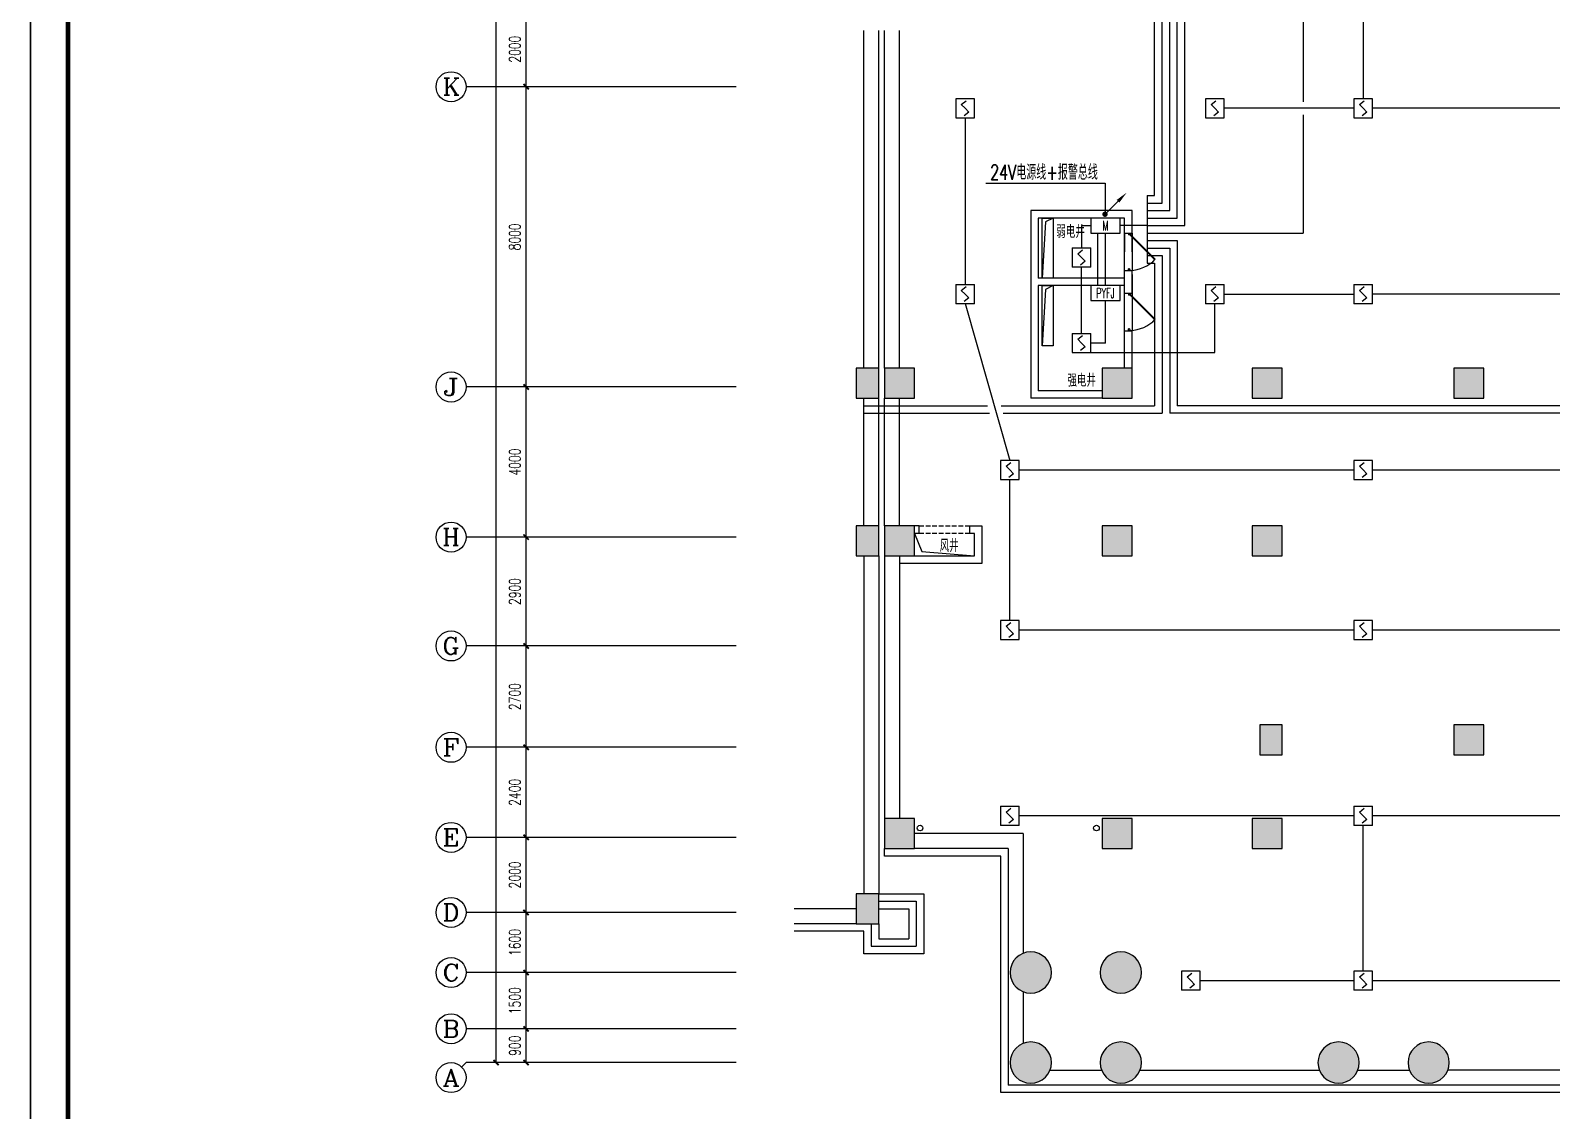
# Model space of a CAD drawing. Extents: x 190999 to 918899, y -200814 to 215286.
# Drawn here: x 750699 to 791223, y -181774 to -152996 of the extents above; entities that cross this region are included whole.
import ezdxf
from ezdxf.enums import TextEntityAlignment as Align

# ---------------------------------------------------------------- set-up
doc = ezdxf.new("R2010")
doc.units = 0
doc.header["$LTSCALE"] = 1000
doc.header["$MEASUREMENT"] = 0
doc.linetypes.add('DASH', pattern=[0.35, 0.25, -0.1])
doc.layers.get('Defpoints').update_dxf_attribs({"color": 1})
for name, color, linetype in [('00-EQUIP', 3, 'Continuous'), ('00-LWIRE', 4, 'Continuous'), ('00-WIRE-4', 6, 'Continuous'), ('A-墙线', 2, 'Continuous'), ('A-外包装修', 250, 'Continuous'), ('A-门', 167, 'Continuous'), ('AXIS', 3, 'Continuous'), ('AXIS_TEXT', 7, 'Continuous'), ('COLUMN', 2, 'Continuous'), ('CTEXTW', 4, 'Continuous'), ('PUB_HATCH', 250, 'Continuous'), ('图框', 189, 'Continuous'), ('房间名称', 7, 'Continuous'), ('洞口线', 165, 'Continuous'), ('电井开洞', 97, 'Continuous'), ('雨水管', 151, 'Continuous')]:
    doc.layers.add(name, color=color, linetype=linetype)
doc.styles.add('_COMPLEX', font='COMPLEX.shx', dxfattribs={"width": 0.5})
doc.styles.add('_TCH_AXIS', font='COMPLEX', dxfattribs={"bigfont": 'GBCBIG'})
doc.styles.add('_TCH_DIM', font='SIMPLEX', dxfattribs={"bigfont": 'GBCBIG'})
doc.styles.add('COMPLEX', font='COMPLEX')
doc.styles.add('DIM_FONT', font='SIMPLEX', dxfattribs={"width": 0.7, "bigfont": 'GBCBIG'})
doc.styles.add('JIAO', font='tjromans.shx', dxfattribs={"bigfont": 'tjhztxt.shx'})
doc.styles.get("Standard").update_dxf_attribs({"font": 'simhei.ttf'})
doc.styles.add('TG_LINETYPE', font='SIMPLEX', dxfattribs={"width": 0.8, "height": 3, "bigfont": 'HZTXT'})
doc.styles.add('XXK', font='romans.shx', dxfattribs={"width": 0.75, "bigfont": 'hzf.shx'})
doc.linetypes.add('4INE', pattern='A,1,-0.15,["4",XXK,S=0.3,R=0,X=-0.1,Y=-0.1],-0.25', length=1.4)
doc.linetypes.add('TG_N', pattern='A,2,-0.3,["N",TG_LINETYPE,S=0.1,R=0,X=-0.23,Y=-0.15],0', length=2.3)
doc.dimstyles.new('DIMN', dxfattribs={"dimtxt": 300, "dimasz": 100, "dimexe": 250, "dimexo": 300, "dimgap": 150, "dimtad": 1, "dimdec": 0, "dimzin": 0, "dimdsep": 46, "dimtxsty": 'DIM_FONT', "dimblk": 'ARCHTICK', "dimcen": 0.09, "dimclrt": 7, "dimazin": 2, "dimtfac": 1, "dimtdec": 0, "dimtix": 1, "dimtmove": 2, "dimatfit": 3, "dimfxl": 0, "dimtolj": 1, "dimtzin": 0, "dimarcsym": 0})

# ---------------------------------------------------------------- blocks, each defined once
blk = doc.blocks.new('TJAD_TK_A0')
at = {"layer": '图框'}
for p, q in [((2162, 399.3), (973, 399.3)), ((973, -441.7), (2162, -441.7))]:
    blk.add_line(p, q, dxfattribs=at)
at = {"layer": '图框', "const_width": 1.2}
blk.add_lwpolyline([(2152, -431.7), (2152, 389.3), (998, 389.3), (998, -431.7)], close=True, dxfattribs=at)
blk = doc.blocks.new('bfm01')
at = {"layer": 'A-墙线'}
for p, q in [((-200, 0), (0, 0)), ((-200, -1000), (0, -1000))]:
    blk.add_line(p, q, dxfattribs=at)
at = {"layer": 'A-门'}
for p, q in [((-200, -1000), (-200, 0)), ((-100, 0), (-100, -50)), ((-70, -50), (-100, -50)), ((-50, -30), (-70, -30)), ((-70, -30), (-70, -50)), ((-64, -44), (-50, -30)), ((-64, -44), (603, -711)), ((-50, 0), (-50, -30)), ((-50, -30), (617, -697)), ((0, 0), (0, -1000)), ((-70, -950), (-100, -950)), ((-100, -1000), (-100, -950)), ((-50, -1000), (-100, -1000)), ((-70, -970), (-70, -950)), ((-50, -970), (-70, -970)), ((-50, -1000), (-50, -970))]:
    blk.add_line(p, q, dxfattribs=at)
blk.add_arc((-100, 0), 1000, 272.866, 315.8103, dxfattribs=at)
blk = doc.blocks.new('_ArchTick')
at = {"const_width": 0.5}
blk.add_lwpolyline([(-0.7, -0.7), (0.7, 0.7)], dxfattribs=at)
blk = doc.blocks.new('*D1739')
at = {"layer": 'AXIS', "color": 0, "lineweight": -2}
for p, q in [((764699, -179596), (763654, -179596)), ((763904, -180496), (763904, -179596)), ((764699, -180496), (763654, -180496))]:
    blk.add_line(p, q, dxfattribs=at)
at = {"layer": 'Defpoints', "color": 0}
for p in [(763904, -179596), (764999, -179596), (764999, -180496)]:
    blk.add_point(p, dxfattribs=at)
at = {"layer": 'AXIS', "color": 0, "lineweight": -2, "xscale": 100, "yscale": 100, "zscale": 100}
for p, rotation in [((763904, -179596), 90), ((763904, -180496), 270)]:
    blk.add_blockref('_ArchTick', p, dxfattribs=dict(at, rotation=rotation))
at = {"layer": 'AXIS', "color": 7, "insert": (763604, -180046), "char_height": 300, "attachment_point": 5, "rotation": 90, "style": 'DIM_FONT'}
blk.add_mtext('\\A1;900', dxfattribs=at)
blk = doc.blocks.new('*D1740')
at = {"layer": 'AXIS', "color": 0, "lineweight": -2}
for p, q in [((764699, -178096), (763654, -178096)), ((763904, -179596), (763904, -178096)), ((764699, -179596), (763654, -179596))]:
    blk.add_line(p, q, dxfattribs=at)
at = {"layer": 'Defpoints', "color": 0}
for p in [(763904, -178096), (764999, -178096), (764999, -179596)]:
    blk.add_point(p, dxfattribs=at)
at = {"layer": 'AXIS', "color": 0, "lineweight": -2, "xscale": 100, "yscale": 100, "zscale": 100}
for p, rotation in [((763904, -178096), 90), ((763904, -179596), 270)]:
    blk.add_blockref('_ArchTick', p, dxfattribs=dict(at, rotation=rotation))
at = {"layer": 'AXIS', "color": 7, "insert": (763604, -178846), "char_height": 300, "attachment_point": 5, "rotation": 90, "style": 'DIM_FONT'}
blk.add_mtext('\\A1;1500', dxfattribs=at)
blk = doc.blocks.new('*D1741')
at = {"layer": 'AXIS', "color": 0, "lineweight": -2}
for p, q in [((764699, -176496), (763654, -176496)), ((763904, -178096), (763904, -176496)), ((764699, -178096), (763654, -178096))]:
    blk.add_line(p, q, dxfattribs=at)
at = {"layer": 'Defpoints', "color": 0}
for p in [(763904, -176496), (764999, -176496), (764999, -178096)]:
    blk.add_point(p, dxfattribs=at)
at = {"layer": 'AXIS', "color": 0, "lineweight": -2, "xscale": 100, "yscale": 100, "zscale": 100}
for p, rotation in [((763904, -176496), 90), ((763904, -178096), 270)]:
    blk.add_blockref('_ArchTick', p, dxfattribs=dict(at, rotation=rotation))
at = {"layer": 'AXIS', "color": 7, "insert": (763604, -177296), "char_height": 300, "attachment_point": 5, "rotation": 90, "style": 'DIM_FONT'}
blk.add_mtext('\\A1;1600', dxfattribs=at)
blk = doc.blocks.new('*D1742')
at = {"layer": 'AXIS', "color": 0, "lineweight": -2}
for p, q in [((764699, -174496), (763654, -174496)), ((763904, -176496), (763904, -174496)), ((764699, -176496), (763654, -176496))]:
    blk.add_line(p, q, dxfattribs=at)
at = {"layer": 'Defpoints', "color": 0}
for p in [(763904, -174496), (764999, -174496), (764999, -176496)]:
    blk.add_point(p, dxfattribs=at)
at = {"layer": 'AXIS', "color": 0, "lineweight": -2, "xscale": 100, "yscale": 100, "zscale": 100}
for p, rotation in [((763904, -174496), 90), ((763904, -176496), 270)]:
    blk.add_blockref('_ArchTick', p, dxfattribs=dict(at, rotation=rotation))
at = {"layer": 'AXIS', "color": 7, "insert": (763604, -175496), "char_height": 300, "attachment_point": 5, "rotation": 90, "style": 'DIM_FONT'}
blk.add_mtext('\\A1;2000', dxfattribs=at)
blk = doc.blocks.new('*D1743')
at = {"layer": 'AXIS', "color": 0, "lineweight": -2}
for p, q in [((764699, -172096), (763654, -172096)), ((763904, -174496), (763904, -172096)), ((764699, -174496), (763654, -174496))]:
    blk.add_line(p, q, dxfattribs=at)
at = {"layer": 'Defpoints', "color": 0}
for p in [(763904, -172096), (764999, -172096), (764999, -174496)]:
    blk.add_point(p, dxfattribs=at)
at = {"layer": 'AXIS', "color": 0, "lineweight": -2, "xscale": 100, "yscale": 100, "zscale": 100}
for p, rotation in [((763904, -172096), 90), ((763904, -174496), 270)]:
    blk.add_blockref('_ArchTick', p, dxfattribs=dict(at, rotation=rotation))
at = {"layer": 'AXIS', "color": 7, "insert": (763604, -173296), "char_height": 300, "attachment_point": 5, "rotation": 90, "style": 'DIM_FONT'}
blk.add_mtext('\\A1;2400', dxfattribs=at)
blk = doc.blocks.new('*D1744')
at = {"layer": 'AXIS', "color": 0, "lineweight": -2}
for p, q in [((764699, -169396), (763654, -169396)), ((763904, -172096), (763904, -169396)), ((764699, -172096), (763654, -172096))]:
    blk.add_line(p, q, dxfattribs=at)
at = {"layer": 'Defpoints', "color": 0}
for p in [(763904, -169396), (764999, -169396), (764999, -172096)]:
    blk.add_point(p, dxfattribs=at)
at = {"layer": 'AXIS', "color": 0, "lineweight": -2, "xscale": 100, "yscale": 100, "zscale": 100}
for p, rotation in [((763904, -169396), 90), ((763904, -172096), 270)]:
    blk.add_blockref('_ArchTick', p, dxfattribs=dict(at, rotation=rotation))
at = {"layer": 'AXIS', "color": 7, "insert": (763604, -170746), "char_height": 300, "attachment_point": 5, "rotation": 90, "style": 'DIM_FONT'}
blk.add_mtext('\\A1;2700', dxfattribs=at)
blk = doc.blocks.new('*D1745')
at = {"layer": 'AXIS', "color": 0, "lineweight": -2}
for p, q in [((764699, -166496), (763654, -166496)), ((763904, -169396), (763904, -166496)), ((764699, -169396), (763654, -169396))]:
    blk.add_line(p, q, dxfattribs=at)
at = {"layer": 'Defpoints', "color": 0}
for p in [(763904, -166496), (764999, -166496), (764999, -169396)]:
    blk.add_point(p, dxfattribs=at)
at = {"layer": 'AXIS', "color": 0, "lineweight": -2, "xscale": 100, "yscale": 100, "zscale": 100}
for p, rotation in [((763904, -166496), 90), ((763904, -169396), 270)]:
    blk.add_blockref('_ArchTick', p, dxfattribs=dict(at, rotation=rotation))
at = {"layer": 'AXIS', "color": 7, "insert": (763604, -167946), "char_height": 300, "attachment_point": 5, "rotation": 90, "style": 'DIM_FONT'}
blk.add_mtext('\\A1;2900', dxfattribs=at)
blk = doc.blocks.new('*D1746')
at = {"layer": 'AXIS', "color": 0, "lineweight": -2}
for p, q in [((764699, -162496), (763654, -162496)), ((763904, -166496), (763904, -162496)), ((764699, -166496), (763654, -166496))]:
    blk.add_line(p, q, dxfattribs=at)
at = {"layer": 'Defpoints', "color": 0}
for p in [(763904, -162496), (764999, -162496), (764999, -166496)]:
    blk.add_point(p, dxfattribs=at)
at = {"layer": 'AXIS', "color": 0, "lineweight": -2, "xscale": 100, "yscale": 100, "zscale": 100}
for p, rotation in [((763904, -162496), 90), ((763904, -166496), 270)]:
    blk.add_blockref('_ArchTick', p, dxfattribs=dict(at, rotation=rotation))
at = {"layer": 'AXIS', "color": 7, "insert": (763604, -164496), "char_height": 300, "attachment_point": 5, "rotation": 90, "style": 'DIM_FONT'}
blk.add_mtext('\\A1;4000', dxfattribs=at)
blk = doc.blocks.new('*D1747')
at = {"layer": 'AXIS', "color": 0, "lineweight": -2}
for p, q in [((764699, -154496), (763654, -154496)), ((763904, -162496), (763904, -154496)), ((764699, -162496), (763654, -162496))]:
    blk.add_line(p, q, dxfattribs=at)
at = {"layer": 'Defpoints', "color": 0}
for p in [(763904, -154496), (764999, -154496), (764999, -162496)]:
    blk.add_point(p, dxfattribs=at)
at = {"layer": 'AXIS', "color": 0, "lineweight": -2, "xscale": 100, "yscale": 100, "zscale": 100}
for p, rotation in [((763904, -154496), 90), ((763904, -162496), 270)]:
    blk.add_blockref('_ArchTick', p, dxfattribs=dict(at, rotation=rotation))
at = {"layer": 'AXIS', "color": 7, "insert": (763604, -158496), "char_height": 300, "attachment_point": 5, "rotation": 90, "style": 'DIM_FONT'}
blk.add_mtext('\\A1;8000', dxfattribs=at)
blk = doc.blocks.new('*D1748')
at = {"layer": 'AXIS', "color": 0, "lineweight": -2}
for p, q in [((764699, -152496), (763654, -152496)), ((763904, -154496), (763904, -152496)), ((764699, -154496), (763654, -154496))]:
    blk.add_line(p, q, dxfattribs=at)
at = {"layer": 'Defpoints', "color": 0}
for p in [(763904, -152496), (764999, -152496), (764999, -154496)]:
    blk.add_point(p, dxfattribs=at)
at = {"layer": 'AXIS', "color": 0, "lineweight": -2, "xscale": 100, "yscale": 100, "zscale": 100}
for p, rotation in [((763904, -152496), 90), ((763904, -154496), 270)]:
    blk.add_blockref('_ArchTick', p, dxfattribs=dict(at, rotation=rotation))
at = {"layer": 'AXIS', "color": 7, "insert": (763604, -153496), "char_height": 300, "attachment_point": 5, "rotation": 90, "style": 'DIM_FONT'}
blk.add_mtext('\\A1;2000', dxfattribs=at)
blk = doc.blocks.new('*D1766')
at = {"layer": 'AXIS', "color": 0, "lineweight": -2}
for p, q in [((764699, -92496), (762854, -92496)), ((763104, -180496), (763104, -92496)), ((764699, -180496), (762854, -180496))]:
    blk.add_line(p, q, dxfattribs=at)
at = {"layer": 'Defpoints', "color": 0}
for p in [(763104, -92496), (764999, -92496), (764999, -180496)]:
    blk.add_point(p, dxfattribs=at)
at = {"layer": 'AXIS', "color": 0, "lineweight": -2, "xscale": 100, "yscale": 100, "zscale": 100}
for p, rotation in [((763104, -92496), 90), ((763104, -180496), 270)]:
    blk.add_blockref('_ArchTick', p, dxfattribs=dict(at, rotation=rotation))
at = {"layer": 'AXIS', "color": 7, "insert": (762804, -136496), "char_height": 300, "attachment_point": 5, "rotation": 90, "style": 'DIM_FONT'}
blk.add_mtext('\\A1;88000', dxfattribs=at)
blk = doc.blocks.new('_AXISO')
blk.add_circle((0, 0), 0.5)
at = {"layer": 'AXIS_TEXT', "style": 'COMPLEX', "width": 1.041667}
blk.add_attdef('A', text='', height=0.56, dxfattribs=at).set_placement((-0.25, -0.28), (0.25, -0.28), align=Align.FIT)
blk = doc.blocks.new('_LINKPT1')
at = {"color": 0}
blk.add_line((0, 0), (0, 0), dxfattribs=at)
blk = doc.blocks.new('3S1KCGW2')
for p, q in [((0.5, 0.5), (-0.5, 0.5)), ((-0.5, 0.5), (-0.5, -0.5)), ((-0.2, 0.2), (0.05, 0.4)), ((0, 0), (-0.2, 0.2)), ((0, 0), (0.2, -0.2)), ((0.5, -0.5), (0.5, 0.5)), ((-0.5, -0.5), (0.5, -0.5)), ((0.2, -0.2), (-0.05, -0.4))]:
    blk.add_line(p, q)
at = {"const_width": 0.04, "flags": 128}
blk.add_lwpolyline([(-0.5, -0.5), (-0.5, 0.5), (0.5, 0.5), (0.5, -0.5)], close=True, dxfattribs=at)
at = {"xscale": 0.002, "yscale": 0.002, "zscale": 0.002}
for p in [(-0.5, 0), (0, 0.5), (0.5, 0), (0, -0.5)]:
    blk.add_blockref('_LINKPT1', p, dxfattribs=at)
at = {"flags": 9}
blk.add_attdef('A', (0, 0), '', height=0.00002, dxfattribs=at)
blk = doc.blocks.new('6A2DTKY2')
for p, q in [((0.78, 0.4), (-0.78, 0.4)), ((-0.78, 0.4), (-0.78, -0.4)), ((0.78, -0.4), (0.78, 0.4)), ((-0.78, -0.4), (0.78, -0.4))]:
    blk.add_line(p, q)
at = {"xscale": 0.002, "yscale": 0.002, "zscale": 0.002}
for p in [(-0.78, 0), (0, 0.4), (0.78, 0), (0, -0.4)]:
    blk.add_blockref('_LINKPT1', p, dxfattribs=at)
at = {"style": '_COMPLEX', "width": 0.6, "flags": 8}
blk.add_attdef('$TEXT$', text='', height=0.52, dxfattribs=at).set_placement((0, 0), align=Align.MIDDLE_CENTER)
at = {"flags": 9}
blk.add_attdef('A', (0, 0), '', height=0.00002, dxfattribs=at)
blk = doc.blocks.new('6A2DRK5Q')
for p, q in [((0.78, 0.4), (-0.78, 0.4)), ((-0.78, 0.4), (-0.78, -0.4)), ((0.78, -0.4), (0.78, 0.4)), ((-0.78, -0.4), (0.78, -0.4))]:
    blk.add_line(p, q)
at = {"xscale": 0.002, "yscale": 0.002, "zscale": 0.002}
for p in [(-0.78, 0), (0, 0.4), (0.78, 0), (0, -0.4)]:
    blk.add_blockref('_LINKPT1', p, dxfattribs=at)
at = {"style": '_COMPLEX', "width": 0.6, "flags": 8}
blk.add_attdef('$TEXT$', text='', height=0.52, dxfattribs=at).set_placement((0, 0), align=Align.MIDDLE_CENTER)
at = {"flags": 9}
blk.add_attdef('A', (0, 0), '', height=0.00002, dxfattribs=at)
blk = doc.blocks.new('_WRLD1L')
for p, q in [((0.7, 0.7), (0, 0)), ((0.104, 0.104), (0.104, 0.104)), ((-0.104, -0.104), (-0.104, -0.104))]:
    blk.add_line(p, q)
at = {"const_width": 0.142}
blk.add_lwpolyline([(-0.071, 0, 1), (0.071, 0, 1)], format="xyb", close=True, dxfattribs=at)
blk.add_solid([(0.63, 0.77), (0.77, 0.63), (1.15, 1.15)])
at = {"width": 0.8, "flags": 9}
blk.add_attdef('A', (0, 0), '', height=0.00002, dxfattribs=at)

msp = doc.modelspace()

# ---------------------------------------------------------------- hatches: boundary and pattern name
at = {"layer": 'PUB_HATCH'}
for points in [[(773298.5, -161996.3), (772698.5, -161996.3), (772698.5, -162796.3), (773298.5, -162796.3)], [(774248.5, -161996.3), (773448.5, -161996.3), (773448.5, -162796.3), (774248.5, -162796.3)], [(780048.5, -161996.3), (779248.5, -161996.3), (779248.5, -162796.3), (780048.5, -162796.3)], [(784048.5, -162796.3), (784048.5, -161996.3), (783248.5, -161996.3), (783248.5, -162796.3)], [(788620.6, -161996.3), (788620.6, -162796.3), (789420.6, -162796.3), (789420.6, -161996.3)], [(773298.5, -166196.3), (772698.5, -166196.3), (772698.5, -166996.3), (773298.5, -166996.3)], [(774248.5, -166196.3), (773448.5, -166196.3), (773448.5, -166996.3), (774248.5, -166996.3)], [(780048.5, -166196.3), (779248.5, -166196.3), (779248.5, -166996.3), (780048.5, -166996.3)], [(784048.5, -166196.3), (783248.5, -166196.3), (783248.5, -166996.3), (784048.5, -166996.3)], [(784048.5, -171496.3), (783448.5, -171496.3), (783448.5, -172296.3), (784048.5, -172296.3)], [(789420.6, -171496.3), (788620.6, -171496.3), (788620.6, -172296.3), (789420.6, -172296.3)], [(774248.5, -173996.3), (773448.5, -173996.3), (773448.5, -174796.3), (774248.5, -174796.3)], [(780048.5, -173996.3), (779248.5, -173996.3), (779248.5, -174796.3), (780048.5, -174796.3)], [(784048.5, -173996.3), (783248.5, -173996.3), (783248.5, -174796.3), (784048.5, -174796.3)], [(773298.5, -175996.3), (772698.5, -175996.3), (772698.5, -176796.3), (773298.5, -176796.3)], [(776798.5, -178096.3, 1), (777898.5, -178096.3, 1)], [(780298.5, -178096.3, 1), (779198.5, -178096.3, 1)], [(776798.5, -180496.3, 1), (777898.5, -180496.3, 1)], [(779198.5, -180496.3, 1), (780298.5, -180496.3, 1)], [(784998.5, -180496.3, 1), (786098.5, -180496.3, 1)], [(787398.5, -180496.3, 1), (788498.5, -180496.3, 1)]]:
    msp.add_hatch(color=256, dxfattribs=at).paths.add_polyline_path(points)

# ---------------------------------------------------------------- linework, layer by layer
at = {"layer": '00-WIRE-4'}
for p, q in [((780648.5, -157396.3), (780648.5, -149136.3)), ((781248.5, -157996.3), (781248.5, -149136.3)), ((786205, -149211.3), (786205, -154821.3)), ((785955, -155071.3), (782500.2, -155071.3)), ((792582, -155071.3), (786455, -155071.3)), ((775598, -155321.3), (775598, -159771.3)), ((780448.5, -157396.3), (780448.5, -159196.3)), ((780448.5, -157396.3), (780648.5, -157396.3)), ((780448.5, -157596.3), (780848.5, -157596.3)), ((780448.5, -157796.3), (781048.5, -157796.3)), ((780448.5, -157996.3), (781248.5, -157996.3)), ((778698.5, -158196.3), (778948.5, -158196.3)), ((778698.5, -158196.3), (778698.5, -158796.3)), ((780448.5, -158196.3), (779728.5, -158196.3)), ((780448.5, -158596.3), (781248.5, -158596.3)), ((780448.5, -158796.3), (781048.5, -158796.3)), ((781048.5, -158796.3), (781048.5, -163196.3)), ((780448.5, -158996.3), (780848.5, -158996.3)), ((780448.5, -159196.3), (780648.5, -159196.3)), ((780848.5, -158996.3), (780848.5, -163196.3)), ((778698.5, -161075.7), (778698.5, -159296.3)), ((782500.2, -160021.3), (785955, -160021.3)), ((792582, -160021.3), (786455, -160021.3)), ((775598, -160271.3), (776789.5, -164456.8)), ((779338.5, -161325.7), (779338.5, -160196.3)), ((782250.2, -161575.7), (782250.2, -160271.3)), ((779338.5, -161325.7), (778948.5, -161325.7)), ((778948.5, -161575.7), (782250.2, -161575.7)), ((772898.5, -163196.3), (776248.8, -163196.3)), ((776612.7, -163196.3), (780848.5, -163196.3)), ((807953.8, -163196.3), (781048.5, -163196.3)), ((777039.5, -164706.8), (785955, -164706.8)), ((786455, -164706.8), (792582, -164706.8)), ((776789.5, -168721.3), (776789.5, -164956.8)), ((785955, -168971.3), (777039.5, -168971.3)), ((792582, -168971.3), (786455, -168971.3)), ((785955, -173921.3), (777039.5, -173921.3)), ((786205, -178061.3), (786205, -174171.3)), ((792582, -173921.3), (786455, -173921.3)), ((781863.5, -178311.3), (785955, -178311.3)), ((786455, -178311.3), (792582, -178311.3))]:
    msp.add_line(p, q, dxfattribs=at)
at = {"layer": '00-WIRE-4', "linetype": '4INE'}
for p, q in [((780848.5, -157596.3), (780848.5, -149136.3)), ((781048.5, -157796.3), (781048.5, -149136.3)), ((784603.3, -149136.3), (784603.3, -154896.3)), ((784603.3, -155246.3), (784603.3, -158396.3)), ((779338.5, -159796.3), (779338.5, -158396.3)), ((780448.5, -158396.3), (784603.3, -158396.3)), ((781248.5, -158596.3), (781248.5, -162996.3)), ((780648.5, -159196.3), (780648.5, -162996.3)), ((772898.5, -162996.3), (776191.8, -162996.3)), ((776555.7, -162996.3), (780648.5, -162996.3)), ((808010.3, -162996.3), (781248.5, -162996.3))]:
    msp.add_line(p, q, dxfattribs=at)
at = {"layer": '00-WIRE-4', "linetype": 'TG_N', "ltscale": 0.7}
for p, q in [((781448.5, -158196.3), (781448.5, -149136.3)), ((779138.5, -159796.3), (779138.5, -158396.3)), ((780448.5, -158196.3), (781448.5, -158196.3))]:
    msp.add_line(p, q, dxfattribs=at)
at = {"layer": 'A-墙线'}
for p, q in [((772898.5, -161996.3), (772898.5, -152996.3)), ((773298.5, -161996.3), (773298.5, -152996.3)), ((773448.5, -161996.3), (773448.5, -152996.3)), ((773848.5, -161996.3), (773848.5, -152996.3)), ((777348.5, -157796.3), (777348.5, -162796.3)), ((780048.5, -157796.3), (777348.5, -157796.3)), ((777548.5, -157996.3), (777548.5, -159596.3)), ((779848.5, -157996.3), (777548.5, -157996.3)), ((779848.5, -158396.3), (779848.5, -157996.3)), ((780048.5, -158396.3), (780048.5, -157796.3)), ((779848.5, -159596.3), (777548.5, -159596.3)), ((779848.5, -159596.3), (779848.5, -159396.3)), ((780048.5, -159996.3), (780048.5, -159396.3)), ((777548.5, -159796.3), (777548.5, -162596.3)), ((779848.5, -159796.3), (777548.5, -159796.3)), ((779848.5, -159996.3), (779848.5, -159796.3)), ((779848.5, -161996.3), (779848.5, -160996.3)), ((780048.5, -161996.3), (780048.5, -160996.3)), ((772898.5, -166196.3), (772898.5, -162796.3)), ((773298.5, -166196.3), (773298.5, -162796.3)), ((773448.5, -166196.3), (773448.5, -162796.3)), ((773848.5, -166196.3), (773848.5, -162796.3)), ((779248.5, -162796.3), (777348.5, -162796.3)), ((779248.5, -162596.3), (777548.5, -162596.3)), ((774373.5, -166396.3), (774373.5, -166196.3)), ((772898.5, -166996.3), (772898.5, -175996.3)), ((773298.5, -166996.3), (773298.5, -175996.3)), ((773448.5, -166996.3), (773448.5, -173996.3)), ((773848.5, -166996.3), (773848.5, -173996.3)), ((777148.5, -174396.3), (774248.5, -174396.3)), ((777148.5, -174396.3), (777148.5, -177584)), ((776748.5, -174796.3), (774248.5, -174796.3)), ((776748.5, -174796.3), (776748.5, -181096.3)), ((773298.5, -176196.3), (774298.5, -176196.3)), ((774298.5, -176196.3), (774298.5, -177396.3)), ((772698.5, -176396.3), (771048.5, -176396.3)), ((773298.5, -176396.3), (774098.5, -176396.3)), ((774098.5, -176396.3), (774098.5, -177196.3)), ((772698.5, -176796.3), (771048.5, -176796.3)), ((773098.5, -176796.3), (773098.5, -177396.3)), ((773298.5, -176796.3), (773298.5, -177196.3)), ((773098.5, -177396.3), (774298.5, -177396.3)), ((773298.5, -177196.3), (774098.5, -177196.3)), ((777148.5, -178608.7), (777148.5, -179984)), ((777857.9, -180696.3), (779239.2, -180696.3)), ((780257.9, -180696.3), (785039.2, -180696.3)), ((786057.9, -180696.3), (787439.2, -180696.3)), ((797039.2, -180696.3), (788457.9, -180696.3)), ((808748.5, -181096.3), (776748.5, -181096.3))]:
    msp.add_line(p, q, dxfattribs=at)
for points in [[(774248.5, -166996.3), (775848.5, -166996.3), (775848.5, -166396.3), (775723.5, -166396.3), (775723.5, -166196.3), (776048.5, -166196.3), (776048.5, -167196.3), (773848.5, -167196.3)], [(774373.5, -166196.3), (774248.5, -166196.3)], [(774373.5, -166396.3), (774248.5, -166396.3)]]:
    msp.add_lwpolyline(points, dxfattribs=at)
at = {"layer": 'A-外包装修'}
for points in [[(812048.5, -174796.3), (812048.5, -174996.3), (808948.5, -174996.3), (808948.5, -181296.3), (776548.5, -181296.3), (776548.5, -174996.3), (773448.5, -174996.3), (773448.5, -174796.3)], [(773298.5, -175996.3), (774498.5, -175996.3), (774498.5, -177596.3), (772898.5, -177596.3), (772898.5, -176996.3), (771048.5, -176996.3)]]:
    msp.add_lwpolyline(points, dxfattribs=at)
at = {"layer": 'A-门'}
for p, q in [((779848.5, -158396.3), (779848.5, -158896.3)), ((780048.5, -158896.3), (780048.5, -158396.3)), ((779848.5, -160496.3), (779848.5, -159496.3)), ((780048.5, -159496.3), (780048.5, -160496.3))]:
    msp.add_line(p, q, dxfattribs=at)
at = {"layer": 'AXIS'}
for p, q in [((769498.5, -154496.3), (762304.1, -154496.3)), ((769498.5, -162496.3), (762304.1, -162496.3)), ((769498.5, -166496.3), (762304.1, -166496.3)), ((769498.5, -169396.3), (762304.1, -169396.3)), ((769498.5, -172096.3), (762304.1, -172096.3)), ((769498.5, -174496.3), (762304.1, -174496.3)), ((769498.5, -176496.3), (762304.1, -176496.3)), ((769498.5, -178096.3), (762304.1, -178096.3)), ((769498.5, -179596.3), (762304.1, -179596.3)), ((762186.9, -180613.5), (762304.1, -180496.3)), ((769498.5, -180496.3), (762304.1, -180496.3))]:
    msp.add_line(p, q, dxfattribs=at)
at = {"layer": 'COLUMN'}
for p, q in [((773298.5, -161996.3), (772698.5, -161996.3)), ((772698.5, -161996.3), (772698.5, -162796.3)), ((773298.5, -162796.3), (773298.5, -161996.3)), ((774248.5, -161996.3), (773448.5, -161996.3)), ((773448.5, -161996.3), (773448.5, -162796.3)), ((774248.5, -162796.3), (774248.5, -161996.3)), ((780048.5, -161996.3), (779248.5, -161996.3)), ((779248.5, -161996.3), (779248.5, -162796.3)), ((780048.5, -162796.3), (780048.5, -161996.3)), ((784048.5, -161996.3), (783248.5, -161996.3)), ((783248.5, -161996.3), (783248.5, -162796.3)), ((784048.5, -162796.3), (784048.5, -161996.3)), ((788620.6, -161996.3), (788620.6, -162796.3)), ((789420.6, -161996.3), (788620.6, -161996.3)), ((789420.6, -162796.3), (789420.6, -161996.3)), ((772698.5, -162796.3), (773298.5, -162796.3)), ((773448.5, -162796.3), (774248.5, -162796.3)), ((779248.5, -162796.3), (780048.5, -162796.3)), ((783248.5, -162796.3), (784048.5, -162796.3)), ((788620.6, -162796.3), (789420.6, -162796.3)), ((773298.5, -166196.3), (772698.5, -166196.3)), ((772698.5, -166196.3), (772698.5, -166996.3)), ((773298.5, -166996.3), (773298.5, -166196.3)), ((774248.5, -166196.3), (773448.5, -166196.3)), ((773448.5, -166196.3), (773448.5, -166996.3)), ((774248.5, -166996.3), (774248.5, -166196.3)), ((780048.5, -166196.3), (779248.5, -166196.3)), ((779248.5, -166196.3), (779248.5, -166996.3)), ((780048.5, -166996.3), (780048.5, -166196.3)), ((784048.5, -166196.3), (783248.5, -166196.3)), ((783248.5, -166196.3), (783248.5, -166996.3)), ((784048.5, -166996.3), (784048.5, -166196.3)), ((772698.5, -166996.3), (773298.5, -166996.3)), ((773448.5, -166996.3), (774248.5, -166996.3)), ((779248.5, -166996.3), (780048.5, -166996.3)), ((783248.5, -166996.3), (784048.5, -166996.3)), ((784048.5, -171496.3), (783448.5, -171496.3)), ((783448.5, -171496.3), (783448.5, -172296.3)), ((784048.5, -172296.3), (784048.5, -171496.3)), ((789420.6, -171496.3), (788620.6, -171496.3)), ((788620.6, -171496.3), (788620.6, -172296.3)), ((789420.6, -172296.3), (789420.6, -171496.3)), ((783448.5, -172296.3), (784048.5, -172296.3)), ((788620.6, -172296.3), (789420.6, -172296.3)), ((774248.5, -173996.3), (773448.5, -173996.3)), ((773448.5, -173996.3), (773448.5, -174796.3)), ((774248.5, -174796.3), (774248.5, -173996.3)), ((780048.5, -173996.3), (779248.5, -173996.3)), ((779248.5, -173996.3), (779248.5, -174796.3)), ((780048.5, -174796.3), (780048.5, -173996.3)), ((784048.5, -173996.3), (783248.5, -173996.3)), ((783248.5, -173996.3), (783248.5, -174796.3)), ((784048.5, -174796.3), (784048.5, -173996.3)), ((773448.5, -174796.3), (774248.5, -174796.3)), ((779248.5, -174796.3), (780048.5, -174796.3)), ((783248.5, -174796.3), (784048.5, -174796.3)), ((773298.5, -175996.3), (772698.5, -175996.3)), ((772698.5, -175996.3), (772698.5, -176796.3)), ((773298.5, -176796.3), (773298.5, -175996.3)), ((772698.5, -176796.3), (773298.5, -176796.3))]:
    msp.add_line(p, q, dxfattribs=at)
for centre, start, end in [((777348.5, -178096.3), 0, 180), ((779748.5, -178096.3), 0, 180), ((777348.5, -178096.3), 180, 0), ((779748.5, -178096.3), 180, 0), ((777348.5, -180496.3), 0, 180), ((779748.5, -180496.3), 0, 180), ((785548.5, -180496.3), 0, 180), ((787948.5, -180496.3), 0, 180), ((777348.5, -180496.3), 180, 0), ((779748.5, -180496.3), 180, 0), ((785548.5, -180496.3), 180, 0), ((787948.5, -180496.3), 180, 0)]:
    msp.add_arc(centre, 550, start, end, dxfattribs=at)
at = {"layer": 'CTEXTW'}
for p, q in [((776152.3, -157061.6), (779325.7, -157061.6)), ((779325.7, -157061.6), (779325.7, -157894.7))]:
    msp.add_line(p, q, dxfattribs=at)
at = {"layer": '洞口线', "linetype": 'DASH', "ltscale": 0.5}
for p, q in [((774373.5, -166196.3), (775723.5, -166196.3)), ((775723.5, -166396.3), (774373.5, -166396.3))]:
    msp.add_line(p, q, dxfattribs=at)
at = {"layer": '洞口线'}
msp.add_lwpolyline([(774248.5, -166396.3), (774441.7, -166878.3), (775848.5, -166996.3)], dxfattribs=at)
at = {"layer": '电井开洞'}
for points in [[(777948.5, -157996.3), (777743.2, -158094.9), (777648.5, -159596.3)], [(777948.5, -159796.3), (777743.2, -159894.9), (777648.5, -161396.3)]]:
    msp.add_lwpolyline(points, dxfattribs=at)
at = {"layer": '电井开洞', "color": 4}
for points in [[(777648.5, -157996.3), (777948.5, -157996.3), (777948.5, -159596.3), (777648.5, -159596.3)], [(777648.5, -159796.3), (777948.5, -159796.3), (777948.5, -161396.3), (777648.5, -161396.3)]]:
    msp.add_lwpolyline(points, close=True, dxfattribs=at)
at = {"layer": '雨水管'}
for centre in [(774398.5, -174246.3), (779098.5, -174246.3)]:
    msp.add_circle(centre, 75, dxfattribs=at)

# ---------------------------------------------------------------- block references
at = {"layer": '00-EQUIP', "xscale": 500, "yscale": 500, "zscale": 500}
for p in [(775598, -155071.3), (782250.2, -155071.3), (786205, -155071.3), (778698.5, -159046.3), (775598, -160021.3), (782250.2, -160021.3), (786205, -160021.3), (778698.5, -161325.7)]:
    msp.add_blockref('3S1KCGW2', p, dxfattribs=at)
for name, p, values in [('6A2DTKY2', (779338.5, -158196.3), {'$TEXT$': 'M'}), ('6A2DRK5Q', (779338.5, -159996.3), {'$TEXT$': 'PYFJ'})]:
    msp.add_blockref(name, p, dxfattribs=at).add_auto_attribs(values)
at = {"layer": '00-EQUIP', "xscale": 500, "yscale": 500, "zscale": 500, "rotation": 180}
for p in [(776789.5, -164706.8), (786205, -164706.8), (776789.5, -168971.3), (786205, -168971.3), (776789.5, -173921.3), (786205, -173921.3), (781613.5, -178311.3), (786205, -178311.3)]:
    msp.add_blockref('3S1KCGW2', p, dxfattribs=at)
at = {"layer": '00-LWIRE', "xscale": 500, "yscale": 500, "zscale": 500}
msp.add_blockref('_WRLD1L', (779325.7, -157894.7), dxfattribs=at)
at = {"layer": 'A-门'}
for p in [(780048.5, -158396.3), (780048.5, -159996.3)]:
    msp.add_blockref('bfm01', p, dxfattribs=at)
at = {"layer": 'AXIS'}
ref = msp.add_blockref('_AXISO', (761904.1, -154496.3), dxfattribs=dict(at, xscale=800, yscale=800, zscale=800))
ref.add_attrib('A', 'K', dxfattribs={"layer": 'AXIS_TEXT', "height": 452.5, "style": '_TCH_AXIS', "width": 1.105263}).set_placement((761677.8, -154722.6), (762130.4, -154722.6), align=Align.FIT)
ref = msp.add_blockref('_AXISO', (761904.1, -162496.3), dxfattribs=dict(at, xscale=800, yscale=800, zscale=800))
ref.add_attrib('A', 'J', dxfattribs={"layer": 'AXIS_TEXT', "height": 452.5, "style": '_TCH_AXIS', "width": 1.909091}).set_placement((761677.8, -162722.6), (762130.4, -162722.6), align=Align.FIT)
ref = msp.add_blockref('_AXISO', (761904.1, -166496.3), dxfattribs=dict(at, xscale=800, yscale=800, zscale=800))
ref.add_attrib('A', 'H', dxfattribs={"layer": 'AXIS_TEXT', "height": 452.5, "style": '_TCH_AXIS', "width": 1.05}).set_placement((761677.8, -166722.6), (762130.4, -166722.6), align=Align.FIT)
ref = msp.add_blockref('_AXISO', (761904.1, -169396.3), dxfattribs=dict(at, xscale=800, yscale=800, zscale=800))
ref.add_attrib('A', 'G', dxfattribs={"layer": 'AXIS_TEXT', "height": 452.5, "style": '_TCH_AXIS', "width": 1.166667}).set_placement((761677.8, -169622.6), (762130.4, -169622.6), align=Align.FIT)
ref = msp.add_blockref('_AXISO', (761904.1, -172096.3), dxfattribs=dict(at, xscale=800, yscale=800, zscale=800))
ref.add_attrib('A', 'F', dxfattribs={"layer": 'AXIS_TEXT', "height": 452.5, "style": '_TCH_AXIS', "width": 1.3125}).set_placement((761677.8, -172322.6), (762130.4, -172322.6), align=Align.FIT)
ref = msp.add_blockref('_AXISO', (761904.1, -174496.3), dxfattribs=dict(at, xscale=800, yscale=800, zscale=800))
ref.add_attrib('A', 'E', dxfattribs={"layer": 'AXIS_TEXT', "height": 452.5, "style": '_TCH_AXIS', "width": 1.3125}).set_placement((761677.8, -174722.6), (762130.4, -174722.6), align=Align.FIT)
ref = msp.add_blockref('_AXISO', (761904.1, -176496.3), dxfattribs=dict(at, xscale=800, yscale=800, zscale=800))
ref.add_attrib('A', 'D', dxfattribs={"layer": 'AXIS_TEXT', "height": 452.5, "style": '_TCH_AXIS', "width": 1.235294}).set_placement((761677.8, -176722.6), (762130.4, -176722.6), align=Align.FIT)
ref = msp.add_blockref('_AXISO', (761904.1, -178096.3), dxfattribs=dict(at, xscale=800, yscale=800, zscale=800))
ref.add_attrib('A', 'C', dxfattribs={"layer": 'AXIS_TEXT', "height": 452.5, "style": '_TCH_AXIS', "width": 1.4}).set_placement((761677.8, -178322.6), (762130.4, -178322.6), align=Align.FIT)
ref = msp.add_blockref('_AXISO', (761904.1, -179596.3), dxfattribs=dict(at, xscale=800, yscale=800, zscale=800))
ref.add_attrib('A', 'B', dxfattribs={"layer": 'AXIS_TEXT', "height": 452.5, "style": '_TCH_AXIS', "width": 1.235294}).set_placement((761677.8, -179822.6), (762130.4, -179822.6), align=Align.FIT)
ref = msp.add_blockref('_AXISO', (761904.1, -180896.3), dxfattribs=dict(at, xscale=800, yscale=800, zscale=800))
ref.add_attrib('A', 'A', dxfattribs={"layer": 'AXIS_TEXT', "height": 452.5, "style": '_TCH_AXIS', "width": 1.166667}).set_placement((761677.8, -181122.6), (762130.4, -181122.6), align=Align.FIT)
at = {"layer": '图框', "xscale": 100, "yscale": 100, "zscale": 100, "rotation": 270}
for p in [(710768.8, 15386.5), (794868.8, 15386.5)]:
    msp.add_blockref('TJAD_TK_A0', p, dxfattribs=at)

# ---------------------------------------------------------------- texts
at = {"layer": 'CTEXTW', "style": 'JIAO', "width": 0.7}
msp.add_text('24V电源线+报警总线', height=399.649, dxfattribs=at).set_placement((777700.6, -156753.5), align=Align.MIDDLE)
at = {"layer": '房间名称', "style": '_TCH_DIM'}
for s, p in [('弱电井', (778029.3, -158524.7)), ('强电井', (778324.2, -162488.5)), ('风井', (774921.5, -166893.3))]:
    msp.add_text(s, height=337.59, dxfattribs=at).set_placement(p)

# ---------------------------------------------------------------- dimensions: what is measured, and where the dimension line sits
at = {"layer": 'AXIS'}
for p1, p2, distance, picture, middle in [((764998.5, -180496.3), (764998.5, -92496.3), 1894.4, '*D1766', (762804.1, -136496.3)), ((764998.5, -154496.3), (764998.5, -152496.3), 1094.4, '*D1748', (763604.1, -153496.3)), ((764998.5, -162496.3), (764998.5, -154496.3), 1094.4, '*D1747', (763604.1, -158496.3)), ((764998.5, -166496.3), (764998.5, -162496.3), 1094.4, '*D1746', (763604.1, -164496.3)), ((764998.5, -169396.3), (764998.5, -166496.3), 1094.4, '*D1745', (763604.1, -167946.3)), ((764998.5, -172096.3), (764998.5, -169396.3), 1094.4, '*D1744', (763604.1, -170746.3)), ((764998.5, -174496.3), (764998.5, -172096.3), 1094.4, '*D1743', (763604.1, -173296.3)), ((764998.5, -176496.3), (764998.5, -174496.3), 1094.4, '*D1742', (763604.1, -175496.3)), ((764998.5, -178096.3), (764998.5, -176496.3), 1094.4, '*D1741', (763604.1, -177296.3)), ((764998.5, -179596.3), (764998.5, -178096.3), 1094.4, '*D1740', (763604.1, -178846.3)), ((764998.5, -180496.3), (764998.5, -179596.3), 1094.4, '*D1739', (763604.1, -180046.3))]:
    dim = msp.add_aligned_dim(p1=p1, p2=p2, distance=distance, dimstyle='DIMN', dxfattribs=at)
    dim.commit()
    dim.dimension.update_dxf_attribs({"geometry": picture, "text_midpoint": middle})

doc.saveas('drawing.dxf')
